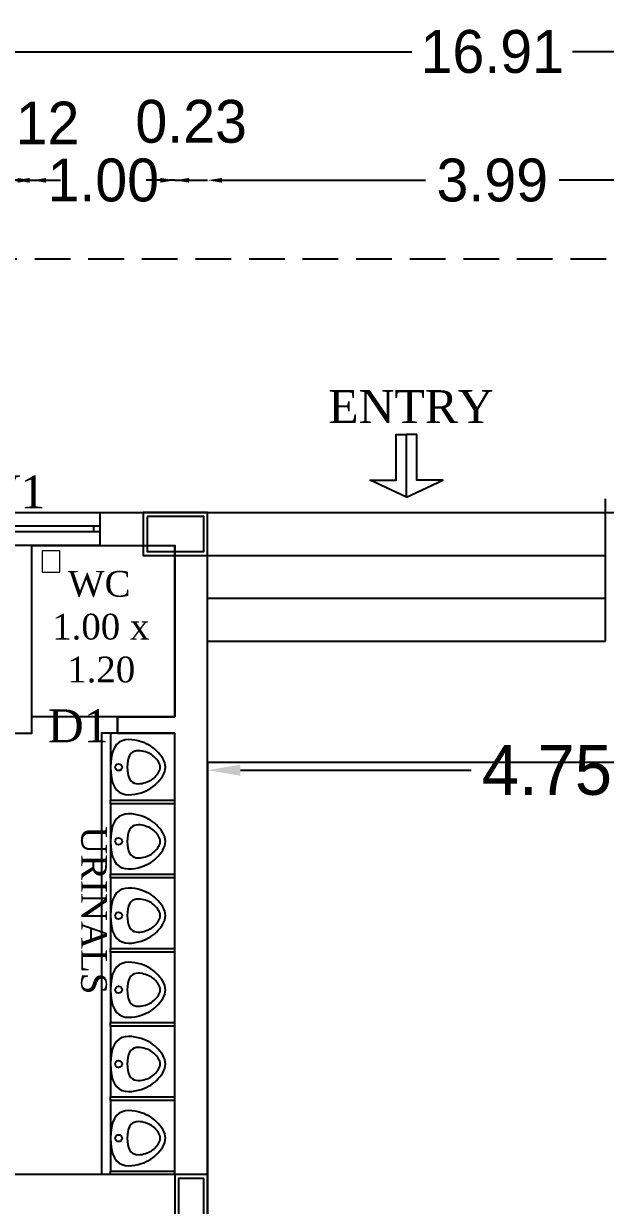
# Model space of a CAD drawing. Header units: metres. Extents: x 3396 to 3562, y 2179 to 2331.
# Drawn here: x 3403.85 to 3407.92, y 2267.07 to 2275.35 of the extents above; entities that cross this region are included whole.
import ezdxf

# ---------------------------------------------------------------- set-up
doc = ezdxf.new("R2010")
doc.units = ezdxf.units.M
doc.header["$PDMODE"] = 34
doc.linetypes.add('HIDDEN', pattern=[0.375, 0.25, -0.125])
for name, color, linetype in [('BLK_1_FLR_0_BLT_UP_AREA', 26, 'Continuous'), ('BLK_1_FLR_0_CARPET_AREA', 25, 'Continuous'), ('BLK_1_FLR_0_URINAL', 235, 'Continuous'), ('BLK_1_FLR_0_WATER_CLOSET', 213, 'Continuous')]:
    doc.layers.add(name, color=color, linetype=linetype)
doc.layers.add('BLK_1_FLR_0_WASH', color=243, linetype='Continuous', lineweight=5)
doc.styles.add('outer', font='BKANT.TTF')
doc.styles.get("Standard").update_dxf_attribs({"font": 'arial.ttf'})
doc.dimstyles.new('Banu', dxfattribs={"dimtxt": 0.35, "dimasz": 0.23, "dimexe": 1, "dimexo": 1, "dimgap": 0.1, "dimtad": 0, "dimzin": 1, "dimdsep": 46, "dimtxsty": 'outer', "dimcen": 0.15, "dimdle": 1, "dimse1": 1, "dimse2": 1, "dimclrt": 7, "dimadec": 0, "dimazin": 0, "dimtfac": 1, "dimtix": 1, "dimtmove": 1, "dimatfit": 0, "dimfxl": 0, "dimtolj": 1, "dimtzin": 0, "dimarcsym": 0})

# ---------------------------------------------------------------- blocks, each defined once
blk = doc.blocks.new('A$C35006C9F')
h = blk.add_hatch()
h.set_pattern_fill('ANSI31', color=256, scale=2)
h.set_pattern_definition([(45, (-3161.1406, -1435.413), (-4.490128, 4.490128), [])])
h.paths.add_polyline_path([(-0.1294, 0.0454), (-0.3049, 0.0454), (-0.3049, -0.3502), (-0.1294, -0.3502)])
for points in [[(-0.1021, 0.0726), (-0.3321, 0.0726), (-0.3321, -0.3774), (-0.1021, -0.3774)], [(-0.1294, 0.0454), (-0.3049, 0.0454), (-0.3049, -0.3502), (-0.1294, -0.3502)]]:
    blk.add_lwpolyline(points, close=True)
blk = doc.blocks.new('*D539')
at = {"color": 0, "lineweight": -2}
for p, q in [((3405.3657, 2270.1203), (3406.9814, 2270.1203)), ((3409.6557, 2270.1203), (3408.0401, 2270.1203))]:
    blk.add_line(p, q, dxfattribs=at)
at = {"color": 0}
for points in [[(3405.3657, 2270.1586), (3405.3657, 2270.082), (3405.1357, 2270.1203)], [(3409.6557, 2270.1586), (3409.6557, 2270.082), (3409.8857, 2270.1203)]]:
    blk.add_solid(points, dxfattribs=at)
at = {"layer": 'Defpoints', "color": 0}
for p in [(3405.1357, 2270.1745), (3405.1357, 2270.1203), (3409.8857, 2270.1745)]:
    blk.add_point(p, dxfattribs=at)
at = {"color": 7, "insert": (3407.5107, 2270.1203), "char_height": 0.35, "attachment_point": 5, "style": 'outer'}
blk.add_mtext('\\A1;4.75', dxfattribs=at)
blk = doc.blocks.new('*D238')
at = {"color": 0, "lineweight": -2, "ltscale": 2}
for p, q in [((3402.6907, 2274.2505), (3402.5907, 2274.2505)), ((3402.7907, 2274.2505), (3402.8277, 2274.2505)), ((3403.7907, 2274.2505), (3403.7537, 2274.2505)), ((3403.8907, 2274.2505), (3403.9907, 2274.2505))]:
    blk.add_line(p, q, dxfattribs=at)
at = {"color": 0, "ltscale": 2}
for points in [[(3402.6907, 2274.2671), (3402.6907, 2274.2338), (3402.7907, 2274.2505)], [(3403.8907, 2274.2671), (3403.8907, 2274.2338), (3403.7907, 2274.2505)]]:
    blk.add_solid(points, dxfattribs=at)
at = {"layer": 'Defpoints', "color": 0, "ltscale": 2}
for p in [(3403.7907, 2274.2505), (3402.7907, 2274.1678), (3403.7907, 2274.1678)]:
    blk.add_point(p, dxfattribs=at)
at = {"color": 7, "ltscale": 2, "insert": (3403.2907, 2274.2505), "char_height": 0.3, "attachment_point": 5, "style": 'outer'}
blk.add_mtext('\\A1;1.00', dxfattribs=at)
blk = doc.blocks.new('*D239')
at = {"color": 0, "lineweight": -2, "ltscale": 2}
for p, q in [((3403.6907, 2274.2505), (3403.5907, 2274.2505)), ((3403.7907, 2274.2505), (3403.9057, 2274.2505)), ((3404.0057, 2274.2505), (3404.1057, 2274.2505))]:
    blk.add_line(p, q, dxfattribs=at)
at = {"color": 0, "ltscale": 2}
for points in [[(3403.6907, 2274.2671), (3403.6907, 2274.2338), (3403.7907, 2274.2505)], [(3404.0057, 2274.2671), (3404.0057, 2274.2338), (3403.9057, 2274.2505)]]:
    blk.add_solid(points, dxfattribs=at)
at = {"layer": 'Defpoints', "color": 0, "ltscale": 2}
for p in [(3403.9057, 2274.2505), (3403.7907, 2274.1678), (3403.9057, 2274.1678)]:
    blk.add_point(p, dxfattribs=at)
at = {"color": 7, "ltscale": 2, "insert": (3403.8482, 2274.6492), "char_height": 0.3, "attachment_point": 5, "style": 'outer'}
blk.add_mtext('\\A1;0.12', dxfattribs=at)
blk = doc.blocks.new('*D240')
at = {"color": 0, "lineweight": -2, "ltscale": 2}
for p, q in [((3403.8057, 2274.2505), (3403.7057, 2274.2505)), ((3403.9057, 2274.2505), (3403.9427, 2274.2505)), ((3404.9057, 2274.2505), (3404.8687, 2274.2505)), ((3405.0057, 2274.2505), (3405.1057, 2274.2505))]:
    blk.add_line(p, q, dxfattribs=at)
at = {"color": 0, "ltscale": 2}
for points in [[(3403.8057, 2274.2671), (3403.8057, 2274.2338), (3403.9057, 2274.2505)], [(3405.0057, 2274.2671), (3405.0057, 2274.2338), (3404.9057, 2274.2505)]]:
    blk.add_solid(points, dxfattribs=at)
at = {"layer": 'Defpoints', "color": 0, "ltscale": 2}
for p in [(3404.9057, 2274.2505), (3403.9057, 2274.1678), (3404.9057, 2274.1678)]:
    blk.add_point(p, dxfattribs=at)
at = {"color": 7, "ltscale": 2, "insert": (3404.4057, 2274.2505), "char_height": 0.3, "attachment_point": 5, "style": 'outer'}
blk.add_mtext('\\A1;1.00', dxfattribs=at)
blk = doc.blocks.new('*D241')
at = {"color": 0, "lineweight": -2, "ltscale": 2}
for p, q in [((3404.8057, 2274.2505), (3404.7057, 2274.2505)), ((3404.9057, 2274.2505), (3405.1357, 2274.2505)), ((3405.2357, 2274.2505), (3405.3357, 2274.2505))]:
    blk.add_line(p, q, dxfattribs=at)
at = {"color": 0, "ltscale": 2}
for points in [[(3404.8057, 2274.2671), (3404.8057, 2274.2338), (3404.9057, 2274.2505)], [(3405.2357, 2274.2671), (3405.2357, 2274.2338), (3405.1357, 2274.2505)]]:
    blk.add_solid(points, dxfattribs=at)
at = {"layer": 'Defpoints', "color": 0, "ltscale": 2}
for p in [(3405.1357, 2274.2505), (3404.9057, 2274.1678), (3405.1357, 2274.1678)]:
    blk.add_point(p, dxfattribs=at)
at = {"color": 7, "ltscale": 2, "insert": (3405.0207, 2274.6614), "char_height": 0.3, "attachment_point": 5, "style": 'outer'}
blk.add_mtext('\\A1;0.23', dxfattribs=at)
blk = doc.blocks.new('*D242')
at = {"color": 0, "lineweight": -2, "ltscale": 2}
for p, q in [((3405.2357, 2274.2505), (3406.6607, 2274.2505)), ((3409.0207, 2274.2505), (3407.5957, 2274.2505))]:
    blk.add_line(p, q, dxfattribs=at)
at = {"color": 0, "ltscale": 2}
for points in [[(3405.2357, 2274.2671), (3405.2357, 2274.2338), (3405.1357, 2274.2505)], [(3409.0207, 2274.2671), (3409.0207, 2274.2338), (3409.1207, 2274.2505)]]:
    blk.add_solid(points, dxfattribs=at)
at = {"layer": 'Defpoints', "color": 0, "ltscale": 2}
for p in [(3409.1207, 2274.2505), (3405.1357, 2274.1678), (3409.1207, 2274.1678)]:
    blk.add_point(p, dxfattribs=at)
at = {"color": 7, "ltscale": 2, "insert": (3407.1282, 2274.2505), "char_height": 0.3, "attachment_point": 5, "style": 'outer'}
blk.add_mtext('\\A1;3.99', dxfattribs=at)
blk = doc.blocks.new('*D245')
at = {"color": 0, "lineweight": -2, "ltscale": 2}
for p, q in [((3398.7757, 2275.1505), (3406.566, 2275.1505)), ((3415.4807, 2275.1505), (3407.6904, 2275.1505))]:
    blk.add_line(p, q, dxfattribs=at)
at = {"color": 0, "ltscale": 2}
for points in [[(3398.7757, 2275.1671), (3398.7757, 2275.1338), (3398.6757, 2275.1505)], [(3415.4807, 2275.1671), (3415.4807, 2275.1338), (3415.5807, 2275.1505)]]:
    blk.add_solid(points, dxfattribs=at)
at = {"layer": 'Defpoints', "color": 0, "ltscale": 2}
for p in [(3415.5807, 2275.1505), (3398.6757, 2274.8693), (3415.5807, 2274.8693)]:
    blk.add_point(p, dxfattribs=at)
at = {"color": 7, "ltscale": 2, "insert": (3407.1282, 2275.1505), "char_height": 0.3, "attachment_point": 5, "style": 'outer'}
blk.add_mtext('\\A1;16.91', dxfattribs=at)

msp = doc.modelspace()

# ---------------------------------------------------------------- linework, layer by layer
at = {"linetype": 'HIDDEN'}
msp.add_line((3398.67571, 2273.70148), (3415.58071, 2273.70148), dxfattribs=at)
at = {"color": 1}
msp.add_line((3407.91966, 2271.02449), (3407.91966, 2272.02062), dxfattribs=at)
for p, q in [((3398.67571, 2271.92449), (3405.13571, 2271.92449)), ((3405.13571, 2266.83846), (3405.13571, 2271.92449)), ((3405.13571, 2271.92449), (3407.91966, 2271.92449)), ((3403.90571, 2271.69449), (3404.90571, 2271.69449)), ((3403.90571, 2270.37949), (3403.90571, 2271.69449)), ((3404.90571, 2270.49449), (3404.90571, 2271.69449)), ((3405.13571, 2271.62449), (3407.91966, 2271.62449)), ((3405.13571, 2271.32449), (3407.91966, 2271.32449)), ((3405.13571, 2271.02449), (3407.91966, 2271.02449)), ((3404.50571, 2270.49449), (3404.90571, 2270.49449)), ((3404.50571, 2270.37949), (3404.50571, 2270.49449)), ((3403.39071, 2270.37949), (3403.90571, 2270.37949)), ((3404.50571, 2270.37949), (3404.90571, 2270.37949)), ((3404.90571, 2267.28846), (3404.90571, 2270.37949)), ((3404.45571, 2269.91117), (3404.90571, 2269.91117)), ((3404.45571, 2269.88577), (3404.45571, 2269.91117)), ((3404.90571, 2269.88577), (3404.45571, 2269.88577)), ((3404.45571, 2269.39171), (3404.90571, 2269.39171)), ((3404.45571, 2269.36631), (3404.45571, 2269.39171)), ((3404.90571, 2269.36631), (3404.45571, 2269.36631)), ((3404.45571, 2268.87225), (3404.90571, 2268.87225)), ((3404.45571, 2268.84685), (3404.45571, 2268.87225)), ((3404.90571, 2268.84685), (3404.45571, 2268.84685)), ((3404.45571, 2268.35278), (3404.90571, 2268.35278)), ((3404.45571, 2268.32738), (3404.45571, 2268.35278)), ((3404.90571, 2268.32738), (3404.45571, 2268.32738)), ((3404.45571, 2267.83332), (3404.90571, 2267.83332)), ((3404.45571, 2267.80792), (3404.45571, 2267.83332)), ((3404.90571, 2267.80792), (3404.45571, 2267.80792)), ((3404.90571, 2267.28846), (3403.36571, 2267.28846)), ((3404.45571, 2267.31386), (3404.90571, 2267.31386)), ((3404.45571, 2267.28846), (3404.45571, 2267.31386)), ((3404.90571, 2267.28846), (3404.45571, 2267.28846))]:
    msp.add_line(p, q)
for points in [[(3406.52768, 2272.0316), (3406.27409, 2272.15137), (3406.45537, 2272.15137), (3406.45537, 2272.47024), (3406.52768, 2272.47024)], [(3406.52768, 2272.0316), (3406.52768, 2272.47024)], [(3406.52768, 2272.0316), (3406.78128, 2272.15137), (3406.6, 2272.15137), (3406.6, 2272.47024), (3406.52768, 2272.47024)]]:
    msp.add_lwpolyline(points)
for points in [[(3403.18075, 2271.92449), (3404.38075, 2271.92449), (3404.38075, 2271.69449), (3403.18075, 2271.69449)], [(3404.68571, 2271.92449), (3404.68571, 2271.62449), (3405.13571, 2271.62449), (3405.13571, 2271.92449)], [(3404.71293, 2271.89727), (3404.71293, 2271.65171), (3405.10849, 2271.65171), (3405.10849, 2271.89727)], [(3403.18075, 2271.83025), (3404.38075, 2271.83025), (3404.38075, 2271.78873), (3403.18075, 2271.78873)], [(3404.33923, 2271.83025), (3404.38075, 2271.83025), (3404.38075, 2271.78873), (3404.33923, 2271.78873)]]:
    msp.add_lwpolyline(points, close=True)
at = {"color": 32, "ltscale": 0.25}
for points in [[(3404.65026, 2269.95726), (3404.67048, 2269.96294), (3404.68917, 2269.96944), (3404.70651, 2269.97677), (3404.72264, 2269.98493), (3404.73773, 2269.99394), (3404.75192, 2270.0038), (3404.76538, 2270.01453), (3404.77826, 2270.02613), (3404.79064, 2270.0386), (3404.8023, 2270.05183), (3404.81296, 2270.06573), (3404.82233, 2270.08017), (3404.83012, 2270.09506), (3404.83604, 2270.11028), (3404.83981, 2270.12571), (3404.84112, 2270.14126), (3404.83981, 2270.15681), (3404.83604, 2270.17225), (3404.83012, 2270.18747), (3404.82233, 2270.20236), (3404.81296, 2270.2168), (3404.8023, 2270.2307), (3404.79064, 2270.24393), (3404.77826, 2270.25639), (3404.76538, 2270.26799), (3404.75192, 2270.27872), (3404.73773, 2270.28859), (3404.72264, 2270.2976), (3404.70651, 2270.30576), (3404.68917, 2270.31309), (3404.67048, 2270.31958), (3404.65026, 2270.32527), (3404.62852, 2270.33001), (3404.60574, 2270.3332), (3404.58258, 2270.33408), (3404.55967, 2270.33192), (3404.53765, 2270.32596), (3404.51718, 2270.31545), (3404.49888, 2270.29966), (3404.48341, 2270.27783), (3404.47129, 2270.24962), (3404.46263, 2270.21633), (3404.45744, 2270.17964), (3404.45571, 2270.14126), (3404.45744, 2270.10288), (3404.46263, 2270.0662), (3404.47129, 2270.03291), (3404.48341, 2270.0047), (3404.49888, 2269.98287), (3404.51718, 2269.96707), (3404.53765, 2269.95657), (3404.55967, 2269.95061), (3404.58258, 2269.94844), (3404.60574, 2269.94933), (3404.62852, 2269.95252)], [(3404.68992, 2270.03086), (3404.70204, 2270.03427), (3404.71326, 2270.03817), (3404.72366, 2270.04257), (3404.73335, 2270.04746), (3404.7424, 2270.05287), (3404.75091, 2270.05879), (3404.75899, 2270.06522), (3404.76671, 2270.07219), (3404.77414, 2270.07966), (3404.78114, 2270.0876), (3404.78754, 2270.09594), (3404.79316, 2270.10461), (3404.79783, 2270.11354), (3404.80138, 2270.12267), (3404.80364, 2270.13193), (3404.80443, 2270.14126), (3404.80364, 2270.15059), (3404.80138, 2270.15986), (3404.79783, 2270.16899), (3404.79316, 2270.17792), (3404.78754, 2270.18659), (3404.78114, 2270.19492), (3404.77414, 2270.20286), (3404.76671, 2270.21034), (3404.75899, 2270.2173), (3404.75091, 2270.22374), (3404.7424, 2270.22966), (3404.73335, 2270.23506), (3404.72366, 2270.23996), (3404.71326, 2270.24436), (3404.70204, 2270.24826), (3404.68992, 2270.25166), (3404.67687, 2270.25451), (3404.6632, 2270.25642), (3404.64931, 2270.25695), (3404.63556, 2270.25566), (3404.62235, 2270.25208), (3404.61007, 2270.24578), (3404.59909, 2270.2363), (3404.58981, 2270.2232), (3404.58253, 2270.20628), (3404.57734, 2270.1863), (3404.57422, 2270.16429), (3404.57318, 2270.14126), (3404.57422, 2270.11824), (3404.57734, 2270.09622), (3404.58253, 2270.07625), (3404.58981, 2270.05932), (3404.59909, 2270.04623), (3404.61007, 2270.03675), (3404.62235, 2270.03045), (3404.63556, 2270.02687), (3404.64931, 2270.02557), (3404.6632, 2270.0261), (3404.67687, 2270.02802)], [(3404.65026, 2269.4378), (3404.67048, 2269.44348), (3404.68917, 2269.44998), (3404.70651, 2269.45731), (3404.72264, 2269.46547), (3404.73773, 2269.47448), (3404.75192, 2269.48434), (3404.76538, 2269.49507), (3404.77826, 2269.50667), (3404.79064, 2269.51913), (3404.8023, 2269.53237), (3404.81296, 2269.54626), (3404.82233, 2269.56071), (3404.83012, 2269.5756), (3404.83604, 2269.59081), (3404.83981, 2269.60625), (3404.84112, 2269.6218), (3404.83981, 2269.63735), (3404.83604, 2269.65279), (3404.83012, 2269.66801), (3404.82233, 2269.68289), (3404.81296, 2269.69734), (3404.8023, 2269.71123), (3404.79064, 2269.72447), (3404.77826, 2269.73693), (3404.76538, 2269.74853), (3404.75192, 2269.75926), (3404.73773, 2269.76912), (3404.72264, 2269.77813), (3404.70651, 2269.7863), (3404.68917, 2269.79362), (3404.67048, 2269.80012), (3404.65026, 2269.8058), (3404.62852, 2269.81055), (3404.60574, 2269.81374), (3404.58258, 2269.81462), (3404.55967, 2269.81246), (3404.53765, 2269.80649), (3404.51718, 2269.79599), (3404.49888, 2269.7802), (3404.48341, 2269.75837), (3404.47129, 2269.73016), (3404.46263, 2269.69687), (3404.45744, 2269.66018), (3404.45571, 2269.6218), (3404.45744, 2269.58342), (3404.46263, 2269.54674), (3404.47129, 2269.51344), (3404.48341, 2269.48524), (3404.49888, 2269.46341), (3404.51718, 2269.44761), (3404.53765, 2269.43711), (3404.55967, 2269.43115), (3404.58258, 2269.42898), (3404.60574, 2269.42987), (3404.62852, 2269.43305)], [(3404.68992, 2269.5114), (3404.70204, 2269.51481), (3404.71326, 2269.51871), (3404.72366, 2269.5231), (3404.73335, 2269.528), (3404.7424, 2269.53341), (3404.75091, 2269.53933), (3404.75899, 2269.54576), (3404.76671, 2269.55272), (3404.77414, 2269.5602), (3404.78114, 2269.56814), (3404.78754, 2269.57648), (3404.79316, 2269.58515), (3404.79783, 2269.59408), (3404.80138, 2269.60321), (3404.80364, 2269.61247), (3404.80443, 2269.6218), (3404.80364, 2269.63113), (3404.80138, 2269.64039), (3404.79783, 2269.64952), (3404.79316, 2269.65846), (3404.78754, 2269.66712), (3404.78114, 2269.67546), (3404.77414, 2269.6834), (3404.76671, 2269.69088), (3404.75899, 2269.69784), (3404.75091, 2269.70428), (3404.7424, 2269.71019), (3404.73335, 2269.7156), (3404.72366, 2269.7205), (3404.71326, 2269.72489), (3404.70204, 2269.72879), (3404.68992, 2269.7322), (3404.67687, 2269.73505), (3404.6632, 2269.73696), (3404.64931, 2269.73749), (3404.63556, 2269.73619), (3404.62235, 2269.73262), (3404.61007, 2269.72631), (3404.59909, 2269.71684), (3404.58981, 2269.70374), (3404.58253, 2269.68682), (3404.57734, 2269.66684), (3404.57422, 2269.64483), (3404.57318, 2269.6218), (3404.57422, 2269.59877), (3404.57734, 2269.57676), (3404.58253, 2269.55679), (3404.58981, 2269.53986), (3404.59909, 2269.52676), (3404.61007, 2269.51729), (3404.62235, 2269.51099), (3404.63556, 2269.50741), (3404.64931, 2269.50611), (3404.6632, 2269.50664), (3404.67687, 2269.50855)], [(3404.65026, 2268.91834), (3404.67048, 2268.92402), (3404.68917, 2268.93052), (3404.70651, 2268.93784), (3404.72264, 2268.94601), (3404.73773, 2268.95502), (3404.75192, 2268.96488), (3404.76538, 2268.97561), (3404.77826, 2268.98721), (3404.79064, 2268.99967), (3404.8023, 2269.01291), (3404.81296, 2269.0268), (3404.82233, 2269.04125), (3404.83012, 2269.05613), (3404.83604, 2269.07135), (3404.83981, 2269.08679), (3404.84112, 2269.10234), (3404.83981, 2269.11789), (3404.83604, 2269.13333), (3404.83012, 2269.14854), (3404.82233, 2269.16343), (3404.81296, 2269.17788), (3404.8023, 2269.19177), (3404.79064, 2269.20501), (3404.77826, 2269.21747), (3404.76538, 2269.22907), (3404.75192, 2269.2398), (3404.73773, 2269.24966), (3404.72264, 2269.25867), (3404.70651, 2269.26683), (3404.68917, 2269.27416), (3404.67048, 2269.28066), (3404.65026, 2269.28634), (3404.62852, 2269.29109), (3404.60574, 2269.29427), (3404.58258, 2269.29516), (3404.55967, 2269.29299), (3404.53765, 2269.28703), (3404.51718, 2269.27653), (3404.49888, 2269.26073), (3404.48341, 2269.2389), (3404.47129, 2269.2107), (3404.46263, 2269.1774), (3404.45744, 2269.14072), (3404.45571, 2269.10234), (3404.45744, 2269.06396), (3404.46263, 2269.02727), (3404.47129, 2268.99398), (3404.48341, 2268.96577), (3404.49888, 2268.94394), (3404.51718, 2268.92815), (3404.53765, 2268.91765), (3404.55967, 2268.91168), (3404.58258, 2268.90952), (3404.60574, 2268.9104), (3404.62852, 2268.91359)], [(3404.68992, 2268.99194), (3404.70204, 2268.99535), (3404.71326, 2268.99925), (3404.72366, 2269.00364), (3404.73335, 2269.00854), (3404.7424, 2269.01395), (3404.75091, 2269.01986), (3404.75899, 2269.0263), (3404.76671, 2269.03326), (3404.77414, 2269.04074), (3404.78114, 2269.04868), (3404.78754, 2269.05702), (3404.79316, 2269.06568), (3404.79783, 2269.07462), (3404.80138, 2269.08375), (3404.80364, 2269.09301), (3404.80443, 2269.10234), (3404.80364, 2269.11167), (3404.80138, 2269.12093), (3404.79783, 2269.13006), (3404.79316, 2269.13899), (3404.78754, 2269.14766), (3404.78114, 2269.156), (3404.77414, 2269.16394), (3404.76671, 2269.17142), (3404.75899, 2269.17838), (3404.75091, 2269.18481), (3404.7424, 2269.19073), (3404.73335, 2269.19614), (3404.72366, 2269.20104), (3404.71326, 2269.20543), (3404.70204, 2269.20933), (3404.68992, 2269.21274), (3404.67687, 2269.21559), (3404.6632, 2269.2175), (3404.64931, 2269.21803), (3404.63556, 2269.21673), (3404.62235, 2269.21315), (3404.61007, 2269.20685), (3404.59909, 2269.19738), (3404.58981, 2269.18428), (3404.58253, 2269.16735), (3404.57734, 2269.14738), (3404.57422, 2269.12537), (3404.57318, 2269.10234), (3404.57422, 2269.07931), (3404.57734, 2269.0573), (3404.58253, 2269.03732), (3404.58981, 2269.0204), (3404.59909, 2269.0073), (3404.61007, 2268.99783), (3404.62235, 2268.99152), (3404.63556, 2268.98795), (3404.64931, 2268.98665), (3404.6632, 2268.98718), (3404.67687, 2268.98909)], [(3404.65026, 2268.39887), (3404.67048, 2268.40456), (3404.68917, 2268.41105), (3404.70651, 2268.41838), (3404.72264, 2268.42654), (3404.73773, 2268.43555), (3404.75192, 2268.44542), (3404.76538, 2268.45615), (3404.77826, 2268.46775), (3404.79064, 2268.48021), (3404.8023, 2268.49344), (3404.81296, 2268.50734), (3404.82233, 2268.52178), (3404.83012, 2268.53667), (3404.83604, 2268.55189), (3404.83981, 2268.56733), (3404.84112, 2268.58288), (3404.83981, 2268.59843), (3404.83604, 2268.61386), (3404.83012, 2268.62908), (3404.82233, 2268.64397), (3404.81296, 2268.65841), (3404.8023, 2268.67231), (3404.79064, 2268.68554), (3404.77826, 2268.69801), (3404.76538, 2268.70961), (3404.75192, 2268.72034), (3404.73773, 2268.7302), (3404.72264, 2268.73921), (3404.70651, 2268.74737), (3404.68917, 2268.7547), (3404.67048, 2268.7612), (3404.65026, 2268.76688), (3404.62852, 2268.77162), (3404.60574, 2268.77481), (3404.58258, 2268.7757), (3404.55967, 2268.77353), (3404.53765, 2268.76757), (3404.51718, 2268.75707), (3404.49888, 2268.74127), (3404.48341, 2268.71944), (3404.47129, 2268.69124), (3404.46263, 2268.65794), (3404.45744, 2268.62126), (3404.45571, 2268.58288), (3404.45744, 2268.5445), (3404.46263, 2268.50781), (3404.47129, 2268.47452), (3404.48341, 2268.44631), (3404.49888, 2268.42448), (3404.51718, 2268.40869), (3404.53765, 2268.39818), (3404.55967, 2268.39222), (3404.58258, 2268.39006), (3404.60574, 2268.39094), (3404.62852, 2268.39413)], [(3404.68992, 2268.47248), (3404.70204, 2268.47588), (3404.71326, 2268.47978), (3404.72366, 2268.48418), (3404.73335, 2268.48908), (3404.7424, 2268.49448), (3404.75091, 2268.5004), (3404.75899, 2268.50684), (3404.76671, 2268.5138), (3404.77414, 2268.52128), (3404.78114, 2268.52922), (3404.78754, 2268.53755), (3404.79316, 2268.54622), (3404.79783, 2268.55515), (3404.80138, 2268.56428), (3404.80364, 2268.57355), (3404.80443, 2268.58288), (3404.80364, 2268.59221), (3404.80138, 2268.60147), (3404.79783, 2268.6106), (3404.79316, 2268.61953), (3404.78754, 2268.6282), (3404.78114, 2268.63654), (3404.77414, 2268.64448), (3404.76671, 2268.65195), (3404.75899, 2268.65892), (3404.75091, 2268.66535), (3404.7424, 2268.67127), (3404.73335, 2268.67668), (3404.72366, 2268.68157), (3404.71326, 2268.68597), (3404.70204, 2268.68987), (3404.68992, 2268.69328), (3404.67687, 2268.69612), (3404.6632, 2268.69804), (3404.64931, 2268.69857), (3404.63556, 2268.69727), (3404.62235, 2268.69369), (3404.61007, 2268.68739), (3404.59909, 2268.67791), (3404.58981, 2268.66482), (3404.58253, 2268.64789), (3404.57734, 2268.62792), (3404.57422, 2268.6059), (3404.57318, 2268.58288), (3404.57422, 2268.55985), (3404.57734, 2268.53784), (3404.58253, 2268.51786), (3404.58981, 2268.50094), (3404.59909, 2268.48784), (3404.61007, 2268.47836), (3404.62235, 2268.47206), (3404.63556, 2268.46848), (3404.64931, 2268.46719), (3404.6632, 2268.46772), (3404.67687, 2268.46963)], [(3404.65026, 2267.87941), (3404.67048, 2267.88509), (3404.68917, 2267.89159), (3404.70651, 2267.89892), (3404.72264, 2267.90708), (3404.73773, 2267.91609), (3404.75192, 2267.92596), (3404.76538, 2267.93668), (3404.77826, 2267.94828), (3404.79064, 2267.96075), (3404.8023, 2267.97398), (3404.81296, 2267.98788), (3404.82233, 2268.00232), (3404.83012, 2268.01721), (3404.83604, 2268.03243), (3404.83981, 2268.04787), (3404.84112, 2268.06341), (3404.83981, 2268.07896), (3404.83604, 2268.0944), (3404.83012, 2268.10962), (3404.82233, 2268.12451), (3404.81296, 2268.13895), (3404.8023, 2268.15285), (3404.79064, 2268.16608), (3404.77826, 2268.17854), (3404.76538, 2268.19015), (3404.75192, 2268.20087), (3404.73773, 2268.21074), (3404.72264, 2268.21975), (3404.70651, 2268.22791), (3404.68917, 2268.23524), (3404.67048, 2268.24174), (3404.65026, 2268.24742), (3404.62852, 2268.25216), (3404.60574, 2268.25535), (3404.58258, 2268.25623), (3404.55967, 2268.25407), (3404.53765, 2268.24811), (3404.51718, 2268.2376), (3404.49888, 2268.22181), (3404.48341, 2268.19998), (3404.47129, 2268.17177), (3404.46263, 2268.13848), (3404.45744, 2268.10179), (3404.45571, 2268.06341), (3404.45744, 2268.02503), (3404.46263, 2267.98835), (3404.47129, 2267.95506), (3404.48341, 2267.92685), (3404.49888, 2267.90502), (3404.51718, 2267.88923), (3404.53765, 2267.87872), (3404.55967, 2267.87276), (3404.58258, 2267.8706), (3404.60574, 2267.87148), (3404.62852, 2267.87467)], [(3404.68992, 2267.95301), (3404.70204, 2267.95642), (3404.71326, 2267.96032), (3404.72366, 2267.96472), (3404.73335, 2267.96962), (3404.7424, 2267.97502), (3404.75091, 2267.98094), (3404.75899, 2267.98738), (3404.76671, 2267.99434), (3404.77414, 2268.00181), (3404.78114, 2268.00975), (3404.78754, 2268.01809), (3404.79316, 2268.02676), (3404.79783, 2268.03569), (3404.80138, 2268.04482), (3404.80364, 2268.05409), (3404.80443, 2268.06341), (3404.80364, 2268.07274), (3404.80138, 2268.08201), (3404.79783, 2268.09114), (3404.79316, 2268.10007), (3404.78754, 2268.10874), (3404.78114, 2268.11707), (3404.77414, 2268.12501), (3404.76671, 2268.13249), (3404.75899, 2268.13945), (3404.75091, 2268.14589), (3404.7424, 2268.15181), (3404.73335, 2268.15721), (3404.72366, 2268.16211), (3404.71326, 2268.16651), (3404.70204, 2268.17041), (3404.68992, 2268.17382), (3404.67687, 2268.17666), (3404.6632, 2268.17857), (3404.64931, 2268.17911), (3404.63556, 2268.17781), (3404.62235, 2268.17423), (3404.61007, 2268.16793), (3404.59909, 2268.15845), (3404.58981, 2268.14535), (3404.58253, 2268.12843), (3404.57734, 2268.10845), (3404.57422, 2268.08644), (3404.57318, 2268.06341), (3404.57422, 2268.04039), (3404.57734, 2268.01838), (3404.58253, 2267.9984), (3404.58981, 2267.98148), (3404.59909, 2267.96838), (3404.61007, 2267.9589), (3404.62235, 2267.9526), (3404.63556, 2267.94902), (3404.64931, 2267.94772), (3404.6632, 2267.94825), (3404.67687, 2267.95017)], [(3404.65026, 2267.35995), (3404.67048, 2267.36563), (3404.68917, 2267.37213), (3404.70651, 2267.37946), (3404.72264, 2267.38762), (3404.73773, 2267.39663), (3404.75192, 2267.40649), (3404.76538, 2267.41722), (3404.77826, 2267.42882), (3404.79064, 2267.44128), (3404.8023, 2267.45452), (3404.81296, 2267.46841), (3404.82233, 2267.48286), (3404.83012, 2267.49775), (3404.83604, 2267.51297), (3404.83981, 2267.5284), (3404.84112, 2267.54395), (3404.83981, 2267.5595), (3404.83604, 2267.57494), (3404.83012, 2267.59016), (3404.82233, 2267.60504), (3404.81296, 2267.61949), (3404.8023, 2267.63339), (3404.79064, 2267.64662), (3404.77826, 2267.65908), (3404.76538, 2267.67068), (3404.75192, 2267.68141), (3404.73773, 2267.69127), (3404.72264, 2267.70028), (3404.70651, 2267.70845), (3404.68917, 2267.71577), (3404.67048, 2267.72227), (3404.65026, 2267.72795), (3404.62852, 2267.7327), (3404.60574, 2267.73589), (3404.58258, 2267.73677), (3404.55967, 2267.73461), (3404.53765, 2267.72865), (3404.51718, 2267.71814), (3404.49888, 2267.70235), (3404.48341, 2267.68052), (3404.47129, 2267.65231), (3404.46263, 2267.61902), (3404.45744, 2267.58233), (3404.45571, 2267.54395), (3404.45744, 2267.50557), (3404.46263, 2267.46889), (3404.47129, 2267.43559), (3404.48341, 2267.40739), (3404.49888, 2267.38556), (3404.51718, 2267.36976), (3404.53765, 2267.35926), (3404.55967, 2267.3533), (3404.58258, 2267.35113), (3404.60574, 2267.35202), (3404.62852, 2267.35521)], [(3404.68992, 2267.43355), (3404.70204, 2267.43696), (3404.71326, 2267.44086), (3404.72366, 2267.44525), (3404.73335, 2267.45015), (3404.7424, 2267.45556), (3404.75091, 2267.46148), (3404.75899, 2267.46791), (3404.76671, 2267.47487), (3404.77414, 2267.48235), (3404.78114, 2267.49029), (3404.78754, 2267.49863), (3404.79316, 2267.5073), (3404.79783, 2267.51623), (3404.80138, 2267.52536), (3404.80364, 2267.53462), (3404.80443, 2267.54395), (3404.80364, 2267.55328), (3404.80138, 2267.56254), (3404.79783, 2267.57167), (3404.79316, 2267.58061), (3404.78754, 2267.58928), (3404.78114, 2267.59761), (3404.77414, 2267.60555), (3404.76671, 2267.61303), (3404.75899, 2267.61999), (3404.75091, 2267.62643), (3404.7424, 2267.63235), (3404.73335, 2267.63775), (3404.72366, 2267.64265), (3404.71326, 2267.64705), (3404.70204, 2267.65095), (3404.68992, 2267.65435), (3404.67687, 2267.6572), (3404.6632, 2267.65911), (3404.64931, 2267.65964), (3404.63556, 2267.65834), (3404.62235, 2267.65477), (3404.61007, 2267.64847), (3404.59909, 2267.63899), (3404.58981, 2267.62589), (3404.58253, 2267.60897), (3404.57734, 2267.58899), (3404.57422, 2267.56698), (3404.57318, 2267.54395), (3404.57422, 2267.52092), (3404.57734, 2267.49891), (3404.58253, 2267.47894), (3404.58981, 2267.46201), (3404.59909, 2267.44892), (3404.61007, 2267.43944), (3404.62235, 2267.43314), (3404.63556, 2267.42956), (3404.64931, 2267.42826), (3404.6632, 2267.42879), (3404.67687, 2267.4307)]]:
    msp.add_lwpolyline(points, close=True, dxfattribs=at)
for centre in [(3404.5126, 2270.14126), (3404.5126, 2269.6218), (3404.5126, 2269.10234), (3404.5126, 2268.58288), (3404.5126, 2268.06341), (3404.5126, 2267.54395)]:
    msp.add_circle(centre, 0.02414, dxfattribs=at)
at = {"layer": 'BLK_1_FLR_0_BLT_UP_AREA', "color": 26, "ltscale": 400}
msp.add_lwpolyline([(3398.67571, 2271.92449), (3415.58071, 2271.92449), (3415.58071, 2231.67778), (3398.67571, 2231.67778)], close=True, dxfattribs=at)
at = {"layer": 'BLK_1_FLR_0_CARPET_AREA', "color": 26, "linetype": 'Continuous'}
for points in [[(3403.39071, 2270.37949), (3403.90571, 2270.37949), (3403.90571, 2271.69449), (3404.90571, 2271.69449), (3404.90571, 2270.49449), (3404.50571, 2270.49449), (3404.50571, 2270.37949), (3404.39288, 2270.37949), (3404.39288, 2267.28846), (3403.74708, 2267.28846)], [(3405.13571, 2246.26778), (3401.03571, 2246.26778), (3401.03571, 2244.36778), (3405.13571, 2244.36778), (3405.13571, 2236.23778), (3409.12071, 2236.23778), (3409.12071, 2267.28778), (3415.35071, 2267.28778), (3415.35071, 2270.17449), (3409.88571, 2270.17449), (3405.13571, 2270.17449), (3405.13571, 2246.26778)]]:
    msp.add_lwpolyline(points, dxfattribs=at)
at = {"layer": 'BLK_1_FLR_0_URINAL', "ltscale": 400}
for points in [[(3404.90571, 2270.37949), (3404.45571, 2270.37949), (3404.45571, 2269.91117), (3404.90571, 2269.91117)], [(3404.90571, 2269.88577), (3404.45571, 2269.88577), (3404.45571, 2269.39171), (3404.90571, 2269.39171)], [(3404.90571, 2269.36631), (3404.45571, 2269.36631), (3404.45571, 2268.87225), (3404.90571, 2268.87225)], [(3404.90571, 2268.84685), (3404.45571, 2268.84685), (3404.45571, 2268.35278), (3404.90571, 2268.35278)], [(3404.90571, 2268.32738), (3404.45571, 2268.32738), (3404.45571, 2267.83332), (3404.90571, 2267.83332)], [(3404.90571, 2267.80792), (3404.45571, 2267.80792), (3404.45571, 2267.31386), (3404.90571, 2267.31386)]]:
    msp.add_lwpolyline(points, close=True, dxfattribs=at)
at = {"layer": 'BLK_1_FLR_0_WASH', "color": 60}
msp.add_lwpolyline([(3403.97883, 2271.65681), (3403.97883, 2271.50681), (3404.10133, 2271.50681), (3404.10133, 2271.65681)], close=True, dxfattribs=at)
at = {"layer": 'BLK_1_FLR_0_WATER_CLOSET', "color": 2}
msp.add_lwpolyline([(3404.90571, 2270.49449), (3403.90571, 2270.49449), (3403.90571, 2271.69449), (3404.90571, 2271.69449)], close=True, dxfattribs=at)

# ---------------------------------------------------------------- block references
msp.add_blockref('A$C35006C9F', (3405.23784, 2267.21586))

# ---------------------------------------------------------------- texts
at = {"attachment_point": 1}
for s, width, insert, char_height in [('{\\fTimes New Roman|b0|i0|c0|p18;\\W2.58086; \\W1;ENTRY}', 1.5582286, (3405.75652, 2272.78129), 0.23), ('{\\fTimes New Roman|b0|i0|c0|p18;\\W2.22764; \\W1;V1}', 0.7488848, (3403.38161, 2272.18403), 0.23), ('{\\fTimes New Roman|b0|i0|c0|p18;\\W2.08993; \\W1;WC\\P{\\W0.474697; }1.00 x\\P{\\W2.021572; }1.20}', 0.693148, (3404.01597, 2271.51536), 0.18), ('{\\fTimes New Roman|b0|i0|c0|p18;\\W2.24424; \\W1;D1}', 0.7488848, (3403.82297, 2270.54617), 0.23)]:
    msp.add_mtext_dynamic_manual_height_columns(s, width=width, gutter_width=12.5, heights=[0], dxfattribs=dict(at, insert=insert, char_height=char_height))
at = {"insert": (3404.43099, 2270.5646), "char_height": 0.18, "attachment_point": 1, "rotation": 270}
msp.add_mtext_dynamic_manual_height_columns('{\\fTimes New Roman|b0|i0|c0|p18;\\W6.14956;  \\W1;URINALS }', width=2.7705064, gutter_width=12.5, heights=[0], dxfattribs=at)

# ---------------------------------------------------------------- dimensions: what is measured, and where the dimension line sits
at = {"ltscale": 2}
for base, p1, p2, picture, middle in [((3415.5807090911, 2275.150458879), (3398.6757090772, 2274.8693460464), (3415.5807090911, 2274.8693460464), '*D245', (3407.1282090841, 2275.150458879)), ((3403.79071, 2274.25046), (3402.79071, 2274.16783), (3403.79071, 2274.16783), '*D238', (3403.29071, 2274.25046)), ((3404.90571, 2274.25046), (3403.90571, 2274.16783), (3404.90571, 2274.16783), '*D240', (3404.40571, 2274.25046)), ((3409.12070909, 2274.2504558), (3405.13570908, 2274.16783277), (3409.12070909, 2274.16783277), '*D242', (3407.12820908, 2274.2504558))]:
    dim = msp.add_linear_dim(base=base, p1=p1, p2=p2, dimstyle='Banu', override={"dimtxt": 0.3, "dimasz": 0.1, "dimpost": '\\X'}, dxfattribs=at)
    dim.commit()
    dim.dimension.update_dxf_attribs({"geometry": picture, "text_midpoint": middle})
for base, p1, p2, picture, middle in [((3403.9057090772, 2274.2504557993), (3403.7907090772, 2274.1678327689), (3403.9057090772, 2274.1678327689), '*D239', (3403.8482090772, 2274.6492060689)), ((3405.13571, 2274.25046), (3404.90571, 2274.16783), (3405.13571, 2274.16783), '*D241', (3405.02071, 2274.66138))]:
    dim = msp.add_linear_dim(base=base, p1=p1, p2=p2, dimstyle='Banu', override={"dimtxt": 0.3, "dimasz": 0.1, "dimpost": '\\X'}, dxfattribs=at)
    dim.commit()
    dim.dimension.update_dxf_attribs({"geometry": picture, "text_midpoint": middle, "dimtype": 160})
dim = msp.add_linear_dim(base=(3405.13571, 2270.12029), p1=(3409.88571, 2270.17449), p2=(3405.13571, 2270.17449), dimstyle='Banu', override={"dimpost": '\\X'})
dim.commit()
dim.dimension.update_dxf_attribs({"geometry": '*D539', "text_midpoint": (3407.51071, 2270.12029)})

doc.saveas('drawing.dxf')
